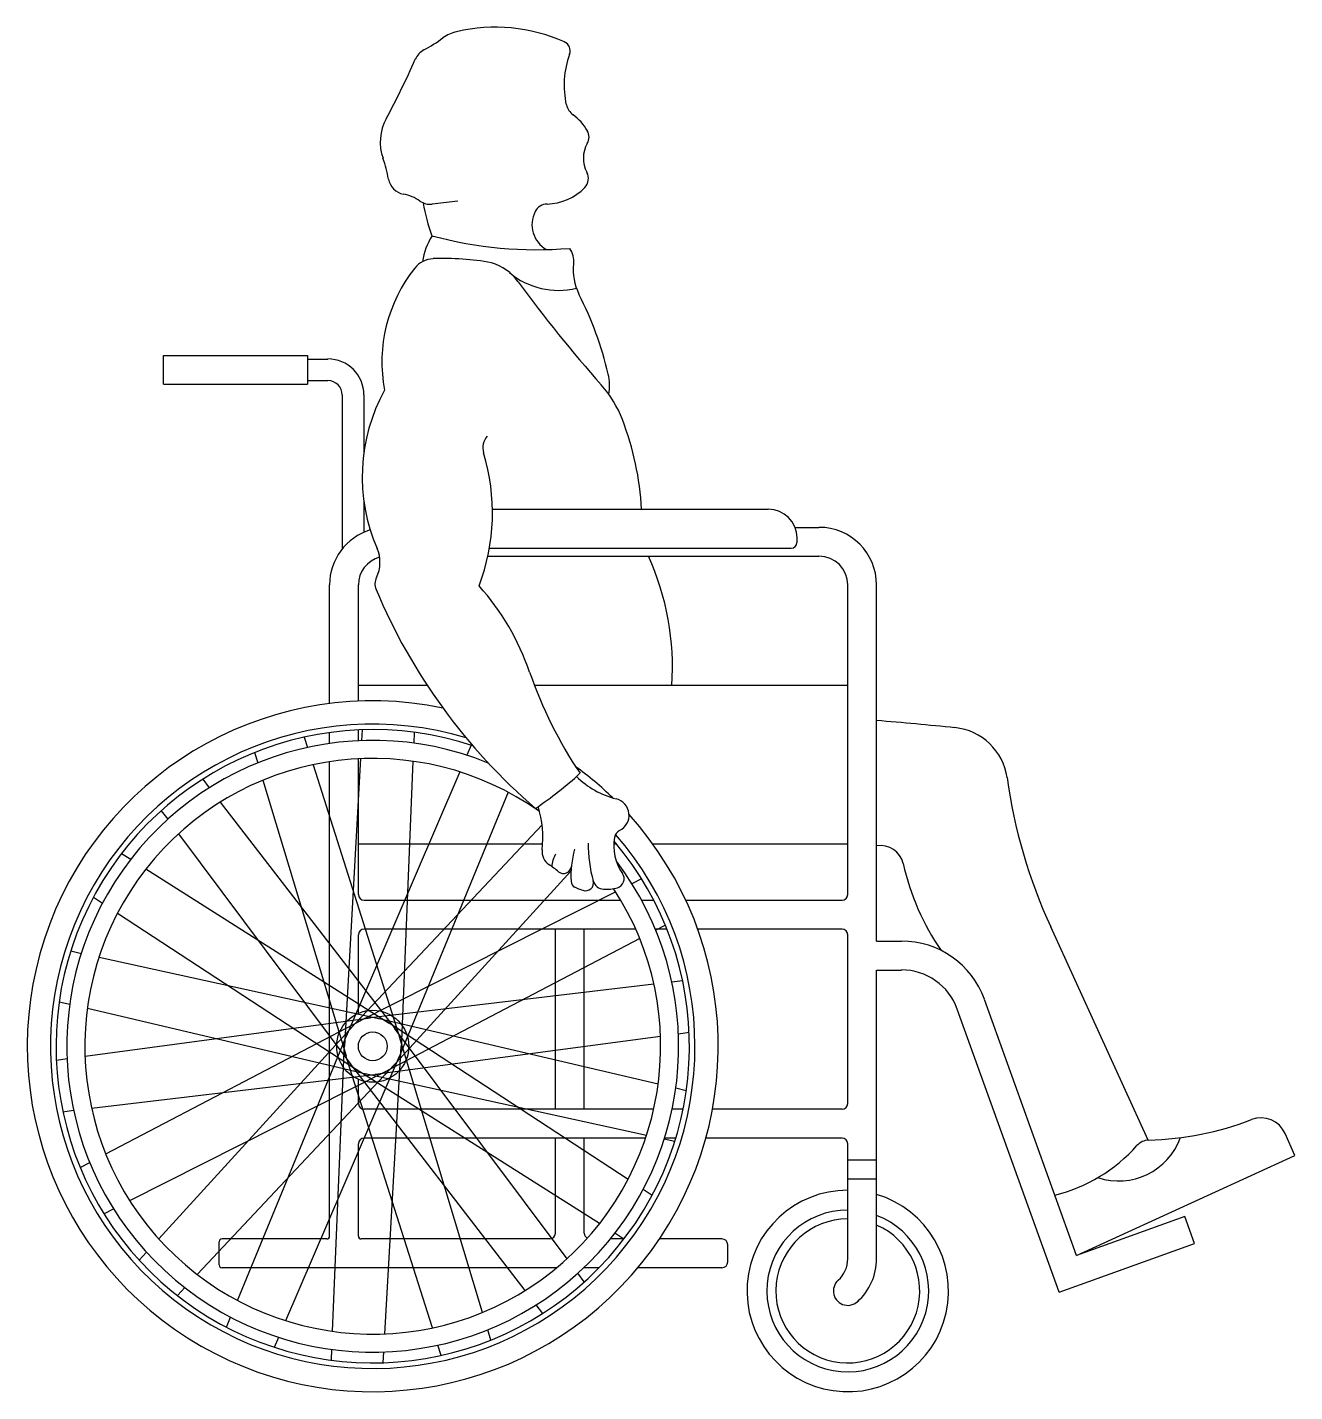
# Model space of a CAD drawing. Header units: metres. Extents: x -0.31 to 0.81, y 0 to 1.2.
import ezdxf

# ---------------------------------------------------------------- set-up
doc = ezdxf.new("R2010")
doc.units = ezdxf.units.M

msp = doc.modelspace()

# ---------------------------------------------------------------- linework, layer by layer
for p, q in [((0.0673, 1.0503), (0.0444, 1.0478)), ((-0.1924, 0.8889), (-0.1924, 0.9143)), ((-0.1924, 0.9143), (-0.0654, 0.9143)), ((-0.0654, 0.9143), (-0.0654, 0.8889)), ((-0.0654, 0.9111), (-0.0475, 0.9111)), ((-0.0654, 0.8921), (-0.0475, 0.8921)), ((-0.1924, 0.8889), (-0.0654, 0.8889)), ((-0.0348, 0.8794), (-0.0348, 0.7436)), ((-0.0158, 0.8794), (-0.0158, 0.8288)), ((-0.0158, 0.7857), (-0.0158, 0.7582)), ((0.0977, 0.7787), (0.341, 0.7787)), ((0.3646, 0.7626), (0.3858, 0.7626)), ((0.3664, 0.7493), (0.3664, 0.7533)), ((0.0937, 0.7372), (0.3858, 0.7372)), ((0.0951, 0.7442), (0.3613, 0.7442)), ((-0.046, 0.6071), (-0.046, 0.7118)), ((-0.0206, 0.6092), (-0.0206, 0.7118)), ((0.4112, 0.4387), (0.4112, 0.7118)), ((0.4366, 0.3974), (0.4366, 0.7118)), ((0.0402, 0.623), (-0.0206, 0.623)), ((0.4112, 0.623), (0.1348, 0.623)), ((-0.046, 0.5719), (-0.046, 0.5815)), ((-0.0206, 0.5743), (-0.0206, 0.5838)), ((-0.0172, 0.5839), (-0.0177, 0.5744)), ((0.0287, 0.5817), (0.0283, 0.5721)), ((-0.0683, 0.5775), (-0.0654, 0.5684)), ((0.0789, 0.5703), (0.0751, 0.5615)), ((-0.1121, 0.5639), (-0.1094, 0.5548)), ((-0.046, 0.1372), (-0.046, 0.5558)), ((-0.0186, 0.5585), (-0.0329, 0.3048)), ((-0.0206, 0.4387), (-0.0206, 0.5584)), ((0.0276, 0.5562), (0.0171, 0.3024)), ((-0.0606, 0.5532), (0.0163, 0.3111)), ((0.0688, 0.5468), (-0.0314, 0.3134)), ((-0.1579, 0.5404), (-0.1521, 0.5328)), ((-0.1048, 0.5395), (-0.0315, 0.2963)), ((-0.1424, 0.5202), (0.0127, 0.319)), ((0.1115, 0.5289), (0.0148, 0.294)), ((-0.1945, 0.5126), (-0.1888, 0.505)), ((0.1415, 0.5002), (-0.027, 0.3209)), ((-0.1792, 0.4922), (-0.0272, 0.2887)), ((0.1421, 0.483), (-0.0206, 0.483)), ((0.2073, 0.483), (0.2048, 0.483)), ((0.4112, 0.483), (0.2394, 0.483)), ((-0.2295, 0.4748), (-0.2214, 0.4697)), ((-0.208, 0.4612), (0.0066, 0.3251)), ((0.167, 0.4593), (0.0097, 0.2869)), ((0.2293, 0.4524), (0.2207, 0.4481)), ((-0.2544, 0.4362), (-0.2464, 0.431)), ((0.2065, 0.4409), (-0.0203, 0.3265)), ((-0.0155, 0.4336), (0.211, 0.4336)), ((0.2292, 0.4336), (0.24, 0.4336)), ((0.2683, 0.4336), (0.4061, 0.4336)), ((-0.233, 0.4223), (-0.0205, 0.2831)), ((0.2503, 0.4116), (0.2418, 0.4071)), ((0.6763, 0.2218), (0.5903, 0.4101)), ((-0.0206, 0.3338), (-0.0206, 0.4031)), ((-0.0155, 0.4082), (0.2241, 0.4082)), ((0.2277, 0.3997), (0.0026, 0.2819)), ((0.1533, 0.2491), (0.1533, 0.4082)), ((0.1787, 0.2491), (0.1787, 0.4082)), ((0.2413, 0.4082), (0.2516, 0.4082)), ((0.2788, 0.4082), (0.4061, 0.4082)), ((0.4112, 0.2542), (0.4112, 0.4031)), ((0.4366, 0.3974), (0.4587, 0.3974)), ((-0.2743, 0.3888), (-0.265, 0.3867)), ((-0.2494, 0.3833), (-0.0013, 0.3289)), ((0.2655, 0.3624), (0.256, 0.3612)), ((0.4366, 0.372), (0.4587, 0.372)), ((0.4366, 0.1172), (0.4366, 0.372)), ((0.2402, 0.3594), (-0.0121, 0.3294)), ((-0.2845, 0.344), (-0.2752, 0.3418)), ((-0.2597, 0.3382), (-0.0124, 0.2801)), ((0.5977, 0.0877), (0.5078, 0.3375)), ((0.613, 0.1202), (0.5317, 0.3461)), ((-0.2617, 0.296), (-0.0099, 0.3297)), ((-0.2434, 0.2097), (-0.0184, 0.3275)), ((0.2439, 0.2712), (-0.0034, 0.3293)), ((0.2173, 0.1871), (0.0048, 0.3263)), ((-0.1967, 0.1348), (-0.0255, 0.3225)), ((-0.1272, 0.0805), (-0.0305, 0.3154)), ((0.246, 0.3134), (-0.0058, 0.2797)), ((0.1635, 0.1172), (0.0114, 0.3207)), ((0.089, 0.0699), (0.0157, 0.3131)), ((0.2713, 0.3168), (0.2618, 0.3155)), ((-0.0434, 0.0532), (-0.0328, 0.307)), ((0.0029, 0.0509), (0.0172, 0.3046)), ((-0.287, 0.2926), (-0.2775, 0.2939)), ((-0.0846, 0.0626), (0.0156, 0.296)), ((0.0448, 0.0562), (-0.0321, 0.2983)), ((0.1266, 0.0892), (-0.0285, 0.2904)), ((-0.2559, 0.25), (-0.0037, 0.28)), ((-0.2223, 0.1685), (0.0045, 0.2829)), ((-0.1628, 0.1034), (0.0112, 0.2885)), ((0.1922, 0.1482), (-0.0224, 0.2843)), ((0.2336, 0.2261), (-0.0145, 0.2805)), ((-0.0206, 0.2542), (-0.0206, 0.2756)), ((0.2687, 0.2654), (0.2594, 0.2676)), ((-0.2813, 0.247), (-0.2718, 0.2482)), ((0.24, 0.2491), (-0.0155, 0.2491)), ((0.2659, 0.2491), (0.2562, 0.2491)), ((0.4061, 0.2491), (0.2918, 0.2491)), ((-0.0206, 0.1372), (-0.0206, 0.2186)), ((0.2329, 0.2237), (-0.0155, 0.2237)), ((0.1533, 0.1398), (0.1533, 0.2237)), ((0.1787, 0.1398), (0.1787, 0.2237)), ((0.2586, 0.2206), (0.2492, 0.2227)), ((0.2595, 0.2237), (0.2496, 0.2237)), ((0.4061, 0.2237), (0.286, 0.2237)), ((0.4112, 0.1172), (0.4112, 0.2186)), ((0.8055, 0.2082), (0.7971, 0.2276)), ((0.613, 0.1202), (0.8055, 0.2082)), ((-0.266, 0.1978), (-0.2576, 0.2023)), ((0.4112, 0.2046), (0.4366, 0.2046)), ((0.4112, 0.1876), (0.4366, 0.1876)), ((0.2386, 0.1731), (0.2306, 0.1784)), ((-0.2451, 0.157), (-0.2365, 0.1613)), ((0.7086, 0.1546), (0.613, 0.1202)), ((0.7172, 0.1307), (0.7086, 0.1546)), ((-0.0485, 0.1347), (-0.1409, 0.1347)), ((0.1482, 0.1347), (-0.018, 0.1347)), ((0.2138, 0.1347), (0.2017, 0.1347)), ((0.2137, 0.1346), (0.2057, 0.1397)), ((0.3002, 0.1347), (0.2451, 0.1347)), ((-0.2139, 0.116), (-0.2075, 0.1231)), ((-0.1435, 0.1118), (-0.1435, 0.1322)), ((0.3053, 0.1144), (0.3053, 0.1296)), ((0.5977, 0.0877), (0.7172, 0.1307)), ((0.1544, 0.1093), (-0.1409, 0.1093)), ((0.1918, 0.1093), (0.1783, 0.1093)), ((0.3002, 0.1093), (0.226, 0.1093)), ((0.1787, 0.0968), (0.173, 0.1044)), ((-0.1802, 0.0848), (-0.1737, 0.0918)), ((0.1422, 0.069), (0.1363, 0.0766)), ((-0.137, 0.0569), (-0.1333, 0.0657)), ((0.0964, 0.0455), (0.0936, 0.0546)), ((-0.0946, 0.0391), (-0.0909, 0.0479)), ((-0.0444, 0.0277), (-0.044, 0.0373)), ((0.0525, 0.0319), (0.0496, 0.041)), ((0.0014, 0.0255), (0.002, 0.035))]:
    msp.add_line(p, q)
for radius in [0.0318, 0.0127]:
    msp.add_circle((-0.0079, 0.3047), radius)
for centre, radius, start, end in [((-0.0262, 1.3033), 0.1352, 297.9849, 306.3946), ((0.0734, 1.1682), 0.0326, 103.079, 126.3946), ((0.1003, 1.0525), 0.1514, 66.2875, 103.079), ((0.0453, 1.1688), 0.0171, 117.9849, 156.4408), ((0.2392, 1.1529), 0.0783, 159.7156, 192.9104), ((0.1576, 1.1831), 0.00872, 339.7156, 66.2875), ((-0.5743, 1.439), 0.6588, 331.3548, 336.4408), ((0.1775, 1.1388), 0.0149, 192.9104, 234.5566), ((0.0413, 1.1027), 0.0426, 151.3548, 199.7942), ((0.1435, 1.091), 0.0437, 29.6689, 54.5566), ((0.1715, 1.107), 0.0114, 330.1249, 29.6689), ((0.2041, 1.0883), 0.0262, 150.1249, 208.1633), ((-0.1005, 1.0517), 0.108, 9.6778, 19.7942), ((0.171, 1.0705), 0.0114, 316.1827, 28.1633), ((0.022, 1.0726), 0.0162, 189.6778, 259.6819), ((0.1447, 1.0958), 0.0479, 271.4565, 316.1827), ((0.0126, 1.0205), 0.0367, 54.9241, 79.6819), ((0.0427, 1.0634), 0.0157, 234.9241, 276.2117), ((0.1659, 1.0673), 0.1305, 188.1435, 201.3104), ((0.1462, 1.0357), 0.0122, 91.4565, 152.3758), ((0.1578, 1.0297), 0.0252, 152.3758, 240.631), ((0.098, 0.9872), 0.0628, 148.6392, 170.9887), ((0.1368, 1.3601), 0.3525, 254.797, 274.7207), ((0.0462, 0.9778), 0.0218, 92.3064, 141.3141), ((0.0549, 0.7635), 0.2364, 79.7945, 92.3064), ((0.1499, 0.9974), 0.0196, 353.1273, 35.488), ((0.1326, 0.9087), 0.1324, 141.3141, 190.8836), ((0.0832, 0.952), 0.0462, 36.2016, 72.9134), ((0.156, 1.0391), 0.0674, 230.1486, 283.561), ((0.2154, 0.9895), 0.0464, 173.1273, 206.9982), ((1.1263, 1.7154), 1.2465, 216.2016, 221.5717), ((-0.1056, 0.826), 0.3138, 13.2376, 26.9982), ((-0.0475, 0.8794), 0.0318, 0, 90), ((-0.0475, 0.8794), 0.0127, 360, 90), ((0.1551, 0.8873), 0.046, 350.6352, 13.2376), ((0.1405, 0.8072), 0.1577, 150.986, 203.6222), ((0.1185, 0.8215), 0.1006, 21.056, 41.5717), ((-0.0301, 0.7643), 0.2598, 3.1593, 21.056), ((0.1047, 0.8329), 0.0155, 138.3891, 196.9224), ((-0.0845, 0.7753), 0.1822, 339.3114, 16.9224), ((0.341, 0.7533), 0.0254, 0, 90), ((0.0048, 0.7118), 0.0508, 107.0932, 180), ((0.3858, 0.7118), 0.0508, 0, 90), ((0.3613, 0.7493), 0.00508, 270, 0), ((0.0048, 0.7118), 0.0254, 105.13, 180), ((-0.0318, 0.7319), 0.0303, 333.4833, 23.6222), ((0.0223, 0.6397), 0.2342, 355.9134, 24.6034), ((0.3858, 0.7118), 0.0254, 0, 90), ((0.0066, 0.7127), 0.0126, 153.4833, 202.7284), ((-0.0788, 0.5635), 0.2211, 18.8255, 41.8081), ((0.4723, 0.9078), 0.5175, 202.7284, 229.4411), ((0.4849, 0.7557), 0.3744, 198.8255, 214.1401), ((-0.0079, 0.3047), 0.3048, 78.2953, 42.1097), ((-0.1222, -5.8207), 6.4372, 84.40165, 85.01974), ((-0.0079, 0.3047), 0.2843, 73.1671, 41.1092), ((-0.0079, 0.3047), 0.2794, 71.5734, 40.3727), ((0.5007, 0.5346), 0.0515, 8.0299, 84.4016), ((-0.0079, 0.3047), 0.2699, 67.8022, 37.2172), ((-0.0079, 0.3047), 0.254, 54.5959, 33.2048), ((-0.06, 0.8026), 0.3482, 304.2115, 312.4335), ((-0.0079, 0.3047), 0.3048, 45.9744, 54.0409), ((0.2244, 0.5949), 0.0739, 224.7629, 256.2196), ((1.024, 0.6084), 0.477, 188.0299, 204.5761), ((0.2032, 0.5085), 0.015, 296.4378, 76.2196), ((0.0539, 0.4889), 0.0883, 352.9575, 17.9329), ((0.2136, 0.4876), 0.00832, 116.4378, 170.1636), ((0.2993, 0.483), 0.1172, 179.4743, 196.0931), ((0.248, 0.4817), 0.0432, 170.1636, 214.6379), ((0.4401, 0.4614), 0.0205, 12.589, 99.7617), ((0.1553, 0.4764), 0.0138, 172.9575, 235.7613), ((0.1707, 0.463), 0.0206, 146.9169, 179.5021), ((0.2539, 0.455), 0.087, 164.2701, 183.1558), ((0.0768, 0.3611), 0.1257, 50.927, 55.7613), ((0.1604, 0.4641), 0.00695, 230.927, 354.471), ((0.6751, 0.5139), 0.2203, 192.589, 214.4923), ((0.173, 0.4505), 0.00598, 183.1558, 241.6173), ((0.18, 0.4488), 0.00686, 247.2781, 16.8662), ((0.1964, 0.4534), 0.0101, 196.0931, 266.3015), ((0.2057, 0.4525), 0.0082, 285.9246, 34.6379), ((-0.0155, 0.4387), 0.00508, 180, 270), ((0.1847, 0.4722), 0.0306, 241.6173, 261.168), ((0.1981, 0.4792), 0.036, 266.3015, 285.9246), ((0.4061, 0.4387), 0.00508, 270, 0), ((-0.0155, 0.4031), 0.00508, 90, 180), ((0.4061, 0.4031), 0.00508, 360, 90), ((0.4587, 0.3199), 0.0776, 19.7883, 90), ((0.4587, 0.3199), 0.0522, 19.7883, 90), ((-0.0155, 0.2542), 0.00508, 180, 270), ((0.4061, 0.2542), 0.00508, 270, 360), ((0.7758, 0.2184), 0.0232, 23.4851, 111.0825), ((0.6696, 0.494), 0.2722, 271.4914, 291.0825), ((-0.0155, 0.2186), 0.00508, 90, 180), ((0.4061, 0.2186), 0.00508, 0, 90), ((0.5606, 0.3107), 0.1412, 283.5967, 318.4322), ((0.6501, 0.2441), 0.0582, 251.7117, 339.9117), ((0.677, 0.2075), 0.0144, 91.4914, 138.4322), ((0.4112, 0.0888), 0.0889, 90, 73.3985), ((0.4112, 0.0888), 0.0714, 90, 69.1664), ((0.4112, 0.0888), 0.0635, 90, 66.4218), ((-0.1409, 0.1322), 0.00254, 90, 180), ((-0.0485, 0.1372), 0.00254, 270, 0), ((-0.018, 0.1372), 0.00254, 180, 270), ((0.1482, 0.1398), 0.00508, 270, 0), ((0.1838, 0.1398), 0.00508, 180, 241.7284), ((0.3002, 0.1296), 0.00508, 0, 90), ((-0.1409, 0.1118), 0.00254, 180, 270), ((0.3002, 0.1144), 0.00508, 270, 0), ((0.3858, 0.1172), 0.0254, 311.8103, 0), ((0.3858, 0.1172), 0.0508, 311.8103, 0), ((0.4112, 0.0888), 0.0127, 131.8103, 319.1338)]:
    msp.add_arc(centre, radius, start, end)

doc.saveas('drawing.dxf')
